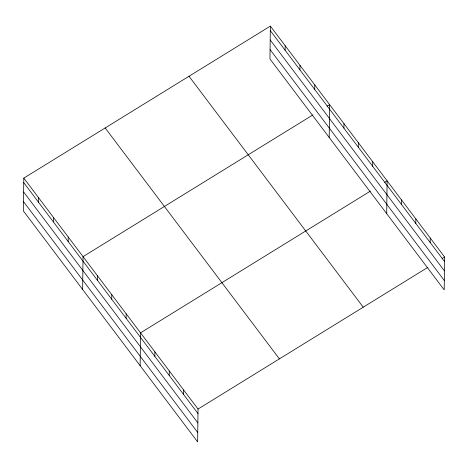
<?xml version="1.0" encoding="UTF-8"?>
<svg xmlns="http://www.w3.org/2000/svg" width="468" height="468" viewBox="0 0 468 468"><rect width="100%" height="100%" fill="white"/><g stroke="black" fill="none" stroke-linecap="round" stroke-linejoin="round"><path stroke-width="0.7" d="M23.804 178.121L23.4 210.969L197.636 441.903L198.04 409.05L23.804 178.121L270.364 26.097L444.6 257.031L444.196 289.879L269.96 58.95L270.364 26.097M38.557 202.258L38.61 197.748M53.37 221.891L53.422 217.38M68.176 241.517L68.234 237.007M82.643 289.487L83.041 256.639L312.957 114.876M97.362 280.197L97.42 275.687M111.735 299.251L111.793 294.741M126.114 318.304L126.167 313.794M140.143 365.695L140.54 332.847L370.457 191.084M154.861 356.405L154.914 351.895M169.235 375.459L169.293 370.948M183.608 394.512L183.667 390.002M285.117 50.234L285.17 45.729M299.924 69.867L299.982 65.356M314.736 89.493L314.794 84.989M329.203 137.463L329.601 104.616L327.138 106.137M343.921 128.173L343.974 123.669M358.295 147.227L358.353 142.717M372.668 166.28L372.727 161.77M386.703 213.671L387.1 180.823L384.637 182.344M401.421 204.381L401.474 199.877M415.795 223.435L415.853 218.925M430.168 242.488L430.227 237.978M198.04 409.05L427.957 267.292M442.137 258.552L444.6 257.031M270.305 30.607L444.547 261.536M270.194 39.961L444.43 270.89M270.071 49.596L444.313 280.525M188.996 76.266L363.238 307.195M105.165 127.951L279.408 358.886M23.745 182.631L197.987 413.56M23.634 191.979L197.87 422.914M23.517 201.62L197.753 432.549"/></g></svg>
